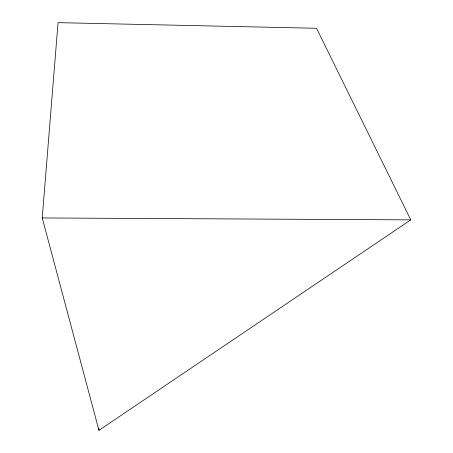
<?xml version="1.0" encoding="UTF-8"?>
<svg xmlns="http://www.w3.org/2000/svg" width="453" height="453" viewBox="0 0 453 453"><rect width="100%" height="100%" fill="white"/><g stroke="black" fill="none" stroke-linecap="round" stroke-linejoin="round"><path stroke-width="0.68" d="M42.237 217.955L58.046 22.65L316.539 28.273L410.763 219.864L98.952 430.35L42.237 217.955L410.763 219.864M98.941 428.232L98.952 430.35"/></g></svg>
